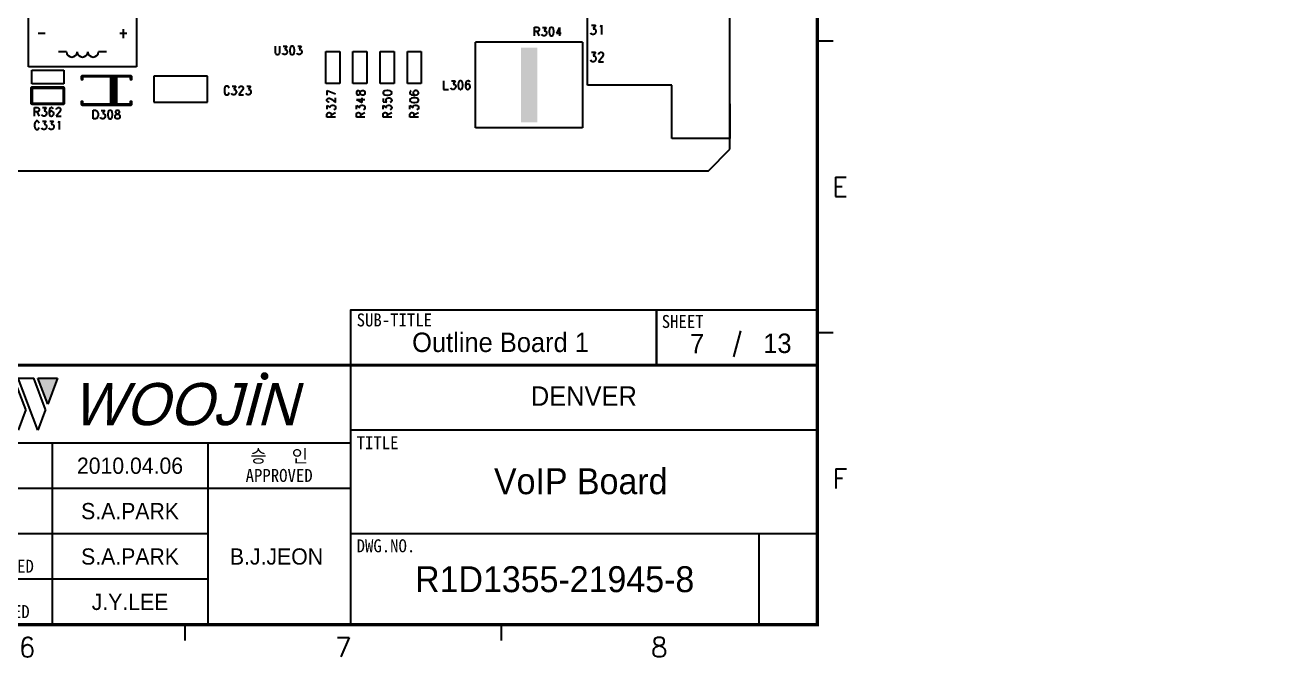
# Model space of a CAD drawing. Extents: x 295 to 953, y 10 to 290.
# Drawn here: x 759.8 to 952.6, y 10 to 107.5 of the extents above; entities that cross this region are included whole.
import ezdxf
from ezdxf.enums import TextEntityAlignment as Align

# ---------------------------------------------------------------- set-up
doc = ezdxf.new("R2010")
doc.units = 0
doc.header["$LTSCALE"] = 5
doc.header["$MEASUREMENT"] = 0
doc.layers.get('0').update_dxf_attribs({"linetype": 'CONTINUOUS', "lineweight": 25})
for name, color, linetype in [('13_C-SILK_GBR', 7, 'CONTINUOUS'), ('SHEET', 3, 'CONTINUOUS'), ('문자', 4, 'CONTINUOUS'), ('테두리', 3, 'CONTINUOUS')]:
    doc.layers.add(name, color=color, linetype=linetype)
doc.layers.add('4', color=4, linetype='CONTINUOUS', lineweight=18)
doc.layers.add('6', color=6, linetype='CONTINUOUS', lineweight=13)
doc.styles.add('MARK', font='ARLRDBD.TTF')
doc.styles.get("Standard").update_dxf_attribs({"font": 'simplex.shx'})
doc.styles.add('굴림', font='')
doc.styles.add('굴림체', font='')
doc.styles.get('굴림').set_extended_font_data('Gulim')
doc.styles.get('굴림체').set_extended_font_data('GulimChe')

# ---------------------------------------------------------------- blocks, each defined once
blk = doc.blocks.new('B')
at = {"layer": '문자'}
blk.add_hatch(color=256, dxfattribs=at).paths.add_polyline_path([(13.79, 10), (15.31, 6), (16.84, 10)])
at = {"color": 4, "const_width": 0.6}
blk.add_lwpolyline([(48.46, 10.32, 1), (49.06, 10.32, 1)], format="xyb", close=True, dxfattribs=at)
at = {"layer": '문자'}
for p, q in [((10.73, 2), (7.68, 10)), ((7.68, 10), (10.09, 10)), ((11.94, 5.16), (10.09, 10)), ((10.73, 10), (13.15, 10)), ((13.79, 2), (10.73, 10)), ((14.99, 5.16), (13.15, 10)), ((13.79, 10), (16.84, 10)), ((15.31, 6), (13.79, 10)), ((16.84, 10), (15.31, 6)), ((11.94, 5.16), (10.73, 2)), ((14.99, 5.16), (13.79, 2))]:
    blk.add_line(p, q, dxfattribs=at)
at = {"layer": '문자', "style": 'MARK', "oblique": 15}
blk.add_text('WOOJIN', height=6.5, dxfattribs=at).set_placement((36.4, 6), align=Align.MIDDLE_CENTER)
blk = doc.blocks.new('C')
at = {"layer": 'SHEET'}
for p, q in [((393.14, 60.3), (392.07, 56.28)), ((333, 55), (333, 15)), ((405, 45), (333, 45)), ((333, 43), (247, 43)), ((287, 43), (287, 15)), ((311, 43), (311, 15)), ((333, 36), (247, 36)), ((311, 29), (247, 29)), ((405, 29), (333, 29)), ((396, 29), (396, 15)), ((311, 22), (227, 22))]:
    blk.add_line(p, q, dxfattribs=at)
for points in [[(333, 55), (380.19, 55), (380.19, 63.49), (333, 63.49)], [(380.19, 55), (405, 55), (405, 63.49), (380.19, 63.49)]]:
    blk.add_lwpolyline(points, close=True, dxfattribs=at)
at = {"layer": '테두리'}
blk.add_line((405, 285), (405, 15), dxfattribs=at)
for points, const_width in [([(15, 285), (15, 15), (405, 15), (405, 285), (15, 285)], 0.5), ([(407.5, 105), (405, 105)], 0.3), ([(407.5, 60), (405, 60)], 0.3), ([(15, 55), (405, 55)], 0.5), ([(307.5, 12.5), (307.5, 15)], 0.3), ([(356.25, 12.5), (356.25, 15)], 0.3)]:
    blk.add_lwpolyline(points, dxfattribs=dict(at, const_width=const_width))
blk.add_blockref('B', (271, 43))
at = {"layer": '문자'}
for s, p in [('E', (408.5, 82.5)), ('F', (408.5, 37.5)), ('6', (283.12, 11.5)), ('7', (331.88, 11.5)), ('8', (380.62, 11.5))]:
    blk.add_text(s, height=3, dxfattribs=at).set_placement(p, align=Align.MIDDLE)
at = {"layer": '문자', "style": '굴림체'}
for s, p in [('SUB-TITLE', (339.77, 61.98)), ('SHEET', (384.24, 61.74)), ('승   인', (322, 41)), ('APPROVED', (322, 38)), ('DESIGNED', (279, 24)), ('CHECKED', (279, 17))]:
    blk.add_text(s, height=2, dxfattribs=at).set_placement(p, align=Align.MIDDLE_CENTER)
for s, p in [('TITLE', (333.95, 42.05)), ('DWG.NO.', (333.95, 26.15))]:
    blk.add_text(s, height=2, dxfattribs=at).set_placement(p)

msp = doc.modelspace()

# ---------------------------------------------------------------- linework, layer by layer
at = {"layer": '13_C-SILK_GBR'}
for p, q in [((868.48, 88.3), (868.48, 246.7)), ((846.53, 98.2), (846.53, 236.8)), ((760.32, 101.01), (760.32, 135)), ((776.99, 135), (776.99, 101.01)), ((762.9, 106.14), (761.83, 106.14)), ((775.48, 106.14), (774.4, 106.14)), ((774.94, 106.84), (774.94, 105.44)), ((838.38, 105.79), (838.38, 107.11)), ((838.38, 107.11), (838.85, 107.11)), ((838.85, 106.47), (838.38, 106.47)), ((838.74, 106.47), (839.11, 105.79)), ((838.85, 107.11), (839, 107.03)), ((839, 106.53), (838.85, 106.47)), ((839, 107.03), (839.05, 106.97)), ((839.05, 106.61), (839, 106.53)), ((839.05, 106.97), (839.11, 106.85)), ((839.11, 106.73), (839.05, 106.61)), ((839.11, 106.85), (839.11, 106.73)), ((839.6, 107.09), (840.17, 107.09)), ((840.17, 107.09), (839.86, 106.59)), ((839.86, 106.59), (840.02, 106.59)), ((840.02, 106.59), (840.12, 106.53)), ((840.12, 106.53), (840.17, 106.47)), ((840.17, 106.47), (840.23, 106.29)), ((840.23, 106.15), (840.17, 105.97)), ((840.23, 106.29), (840.23, 106.15)), ((840.68, 106.85), (840.62, 106.53)), ((840.62, 106.53), (840.62, 106.35)), ((840.62, 106.35), (840.68, 106.03)), ((840.78, 107.03), (840.68, 106.85)), ((840.94, 107.09), (840.78, 107.03)), ((841.04, 107.09), (840.94, 107.09)), ((841.19, 107.03), (841.04, 107.09)), ((841.3, 106.85), (841.19, 107.03)), ((841.35, 106.53), (841.3, 106.85)), ((841.3, 106.03), (841.35, 106.35)), ((841.35, 106.35), (841.35, 106.53)), ((842.23, 107.09), (841.75, 106.23)), ((841.75, 106.23), (842.48, 106.23)), ((842.23, 107.09), (842.23, 105.79)), ((847.1, 106.12), (847.04, 106.26)), ((847.15, 106.06), (847.1, 106.12)), ((847.15, 107.45), (847.75, 107.45)), ((847.31, 105.99), (847.15, 106.06)), ((847.75, 107.45), (847.42, 106.89)), ((847.42, 106.89), (847.59, 106.89)), ((847.64, 106.06), (847.48, 105.99)), ((847.59, 106.89), (847.7, 106.82)), ((847.75, 106.19), (847.64, 106.06)), ((847.7, 106.82), (847.75, 106.75)), ((847.75, 106.75), (847.81, 106.55)), ((847.81, 106.39), (847.75, 106.19)), ((847.81, 106.55), (847.81, 106.39)), ((848.53, 107.18), (848.59, 107.25)), ((848.59, 107.25), (848.68, 107.45)), ((848.68, 107.45), (848.68, 105.99)), ((798.37, 104.22), (798.37, 103.28)), ((799.1, 103.28), (799.1, 104.22)), ((799.59, 104.2), (800.16, 104.2)), ((800.16, 104.2), (799.85, 103.7)), ((800.76, 104.14), (800.66, 103.96)), ((800.92, 104.2), (800.76, 104.14)), ((801.03, 104.2), (800.92, 104.2)), ((801.18, 104.14), (801.03, 104.2)), ((801.28, 103.96), (801.18, 104.14)), ((801.84, 104.2), (802.4, 104.2)), ((802.4, 104.2), (802.09, 103.7)), ((845.79, 104.8), (829.29, 104.8)), ((829.29, 91.6), (829.29, 104.8)), ((839.55, 105.91), (839.5, 106.03)), ((839.6, 105.85), (839.55, 105.91)), ((839.76, 105.79), (839.6, 105.85)), ((839.92, 105.79), (839.76, 105.79)), ((840.07, 105.85), (839.92, 105.79)), ((840.17, 105.97), (840.07, 105.85)), ((840.68, 106.03), (840.78, 105.85)), ((840.78, 105.85), (840.94, 105.79)), ((840.94, 105.79), (841.04, 105.79)), ((841.04, 105.79), (841.19, 105.85)), ((841.19, 105.85), (841.3, 106.03)), ((845.79, 104.8), (845.79, 91.6)), ((847.48, 105.99), (847.31, 105.99)), ((766.18, 103.35), (764.94, 103.35)), ((772.37, 103.35), (771.13, 103.35)), ((798.37, 103.28), (798.42, 103.08)), ((798.42, 103.08), (798.52, 102.96)), ((798.52, 102.96), (798.68, 102.9)), ((798.68, 102.9), (798.78, 102.9)), ((798.78, 102.9), (798.94, 102.96)), ((798.94, 102.96), (799.04, 103.08)), ((799.04, 103.08), (799.1, 103.28)), ((799.54, 103.02), (799.49, 103.14)), ((799.59, 102.96), (799.54, 103.02)), ((799.75, 102.9), (799.59, 102.96)), ((799.91, 102.9), (799.75, 102.9)), ((799.85, 103.7), (800.01, 103.7)), ((800.06, 102.96), (799.91, 102.9)), ((800.01, 103.7), (800.11, 103.64)), ((800.16, 103.08), (800.06, 102.96)), ((800.11, 103.64), (800.16, 103.58)), ((800.16, 103.58), (800.22, 103.4)), ((800.22, 103.26), (800.16, 103.08)), ((800.22, 103.4), (800.22, 103.26)), ((800.66, 103.96), (800.61, 103.64)), ((800.61, 103.64), (800.61, 103.46)), ((800.61, 103.46), (800.66, 103.14)), ((800.66, 103.14), (800.76, 102.96)), ((800.76, 102.96), (800.92, 102.9)), ((800.92, 102.9), (801.03, 102.9)), ((801.03, 102.9), (801.18, 102.96)), ((801.18, 102.96), (801.28, 103.14)), ((801.34, 103.64), (801.28, 103.96)), ((801.28, 103.14), (801.34, 103.46)), ((801.34, 103.46), (801.34, 103.64)), ((801.78, 103.02), (801.73, 103.14)), ((801.84, 102.96), (801.78, 103.02)), ((801.99, 102.9), (801.84, 102.96)), ((802.15, 102.9), (801.99, 102.9)), ((802.09, 103.7), (802.25, 103.7)), ((802.3, 102.96), (802.15, 102.9)), ((802.25, 103.7), (802.35, 103.64)), ((802.4, 103.08), (802.3, 102.96)), ((802.35, 103.64), (802.4, 103.58)), ((802.4, 103.58), (802.46, 103.4)), ((802.46, 103.26), (802.4, 103.08)), ((802.46, 103.4), (802.46, 103.26)), ((806.18, 98.45), (806.18, 103.4)), ((806.18, 103.4), (808.33, 103.4)), ((808.33, 103.4), (808.33, 98.45)), ((810.37, 98.45), (810.37, 103.4)), ((810.37, 103.4), (812.52, 103.4)), ((812.52, 103.4), (812.52, 98.45)), ((814.57, 98.45), (814.57, 103.4)), ((814.57, 103.4), (816.71, 103.4)), ((816.71, 103.4), (816.71, 98.45)), ((818.76, 98.45), (818.76, 103.4)), ((818.76, 103.4), (820.9, 103.4)), ((820.9, 103.4), (820.9, 98.45)), ((847.15, 103.26), (847.75, 103.26)), ((847.75, 103.26), (847.42, 102.7)), ((847.42, 102.7), (847.59, 102.7)), ((847.59, 102.7), (847.7, 102.63)), ((847.7, 102.63), (847.75, 102.56)), ((847.75, 102.56), (847.81, 102.36)), ((847.81, 102.2), (847.75, 102)), ((847.81, 102.36), (847.81, 102.2)), ((848.78, 102.49), (848.23, 101.8)), ((848.28, 102.99), (848.34, 103.13)), ((848.28, 102.92), (848.28, 102.99)), ((848.34, 103.13), (848.39, 103.19)), ((848.39, 103.19), (848.5, 103.28)), ((848.5, 103.28), (848.72, 103.28)), ((848.72, 103.28), (848.83, 103.19)), ((848.89, 102.72), (848.78, 102.49)), ((848.83, 103.19), (848.89, 103.13)), ((848.89, 103.13), (848.94, 102.99)), ((848.94, 102.85), (848.89, 102.72)), ((848.94, 102.99), (848.94, 102.85)), ((776.99, 101.01), (760.32, 101.01)), ((760.82, 100.51), (765.77, 100.51)), ((760.82, 98.37), (760.82, 100.51)), ((765.77, 100.51), (765.77, 98.37)), ((847.1, 101.93), (847.04, 102.07)), ((847.15, 101.86), (847.1, 101.93)), ((847.31, 101.8), (847.15, 101.86)), ((847.48, 101.8), (847.31, 101.8)), ((847.64, 101.86), (847.48, 101.8)), ((847.75, 102), (847.64, 101.86)), ((848.23, 101.8), (849, 101.8)), ((765.77, 98.37), (760.82, 98.37)), ((768.57, 99.64), (768.52, 99.6)), ((768.52, 99.6), (768.57, 99.64)), ((768.52, 99.6), (768.52, 99.55)), ((768.52, 99.58), (768.52, 99.6)), ((768.52, 99.05), (768.52, 99.58)), ((768.52, 99.55), (768.57, 99.51)), ((768.57, 98.98), (768.52, 99.03)), ((768.59, 99.64), (768.57, 99.64)), ((768.57, 99.64), (768.62, 99.64)), ((768.62, 98.98), (768.57, 98.98)), ((776.14, 99.64), (768.59, 99.64)), ((768.59, 99.51), (776.14, 99.51)), ((768.62, 99.64), (768.66, 99.6)), ((768.66, 99.03), (768.62, 98.98)), ((768.66, 99.58), (768.66, 99.05)), ((768.66, 99.05), (768.66, 99.03)), ((773.07, 99.64), (773.03, 99.6)), ((773.03, 99.6), (773.07, 99.64)), ((773.03, 99.6), (773.03, 99.55)), ((773.03, 99.58), (773.03, 99.6)), ((773.03, 95.18), (773.03, 99.58)), ((773.03, 99.55), (773.07, 99.51)), ((773.1, 99.64), (773.07, 99.64)), ((773.07, 99.64), (773.13, 99.64)), ((773.2, 99.64), (773.1, 99.64)), ((773.1, 99.51), (773.2, 99.51)), ((773.13, 99.6), (773.18, 99.64)), ((773.13, 99.64), (773.17, 99.6)), ((773.13, 99.58), (773.13, 99.6)), ((773.13, 95.18), (773.13, 99.58)), ((773.17, 99.58), (773.17, 95.18)), ((773.18, 99.64), (773.23, 99.64)), ((773.2, 99.51), (773.23, 99.51)), ((773.23, 99.64), (773.27, 99.6)), ((773.27, 99.6), (773.23, 99.64)), ((773.23, 99.51), (773.27, 99.55)), ((773.28, 99.64), (773.24, 99.6)), ((773.24, 99.6), (773.28, 99.64)), ((773.24, 99.6), (773.24, 99.55)), ((773.24, 99.58), (773.24, 99.6)), ((773.24, 95.18), (773.24, 99.58)), ((773.24, 99.55), (773.28, 99.51)), ((773.27, 99.55), (773.27, 99.6)), ((773.27, 99.58), (773.27, 95.18)), ((773.31, 99.64), (773.28, 99.64)), ((773.28, 99.64), (773.34, 99.64)), ((773.41, 99.64), (773.31, 99.64)), ((773.31, 99.51), (773.41, 99.51)), ((773.34, 99.6), (773.39, 99.64)), ((773.34, 99.64), (773.38, 99.6)), ((773.34, 99.58), (773.34, 99.6)), ((773.34, 95.18), (773.34, 99.58)), ((773.38, 99.58), (773.38, 95.18)), ((773.39, 99.64), (773.44, 99.64)), ((773.41, 99.51), (773.44, 99.51)), ((773.44, 99.64), (773.48, 99.6)), ((773.48, 99.6), (773.44, 99.64)), ((773.44, 99.51), (773.48, 99.55)), ((773.49, 99.64), (773.45, 99.6)), ((773.45, 99.6), (773.49, 99.64)), ((773.45, 99.6), (773.45, 99.55)), ((773.45, 99.58), (773.45, 99.6)), ((773.45, 95.18), (773.45, 99.58)), ((773.45, 99.55), (773.49, 99.51)), ((773.48, 99.55), (773.48, 99.6)), ((773.48, 99.58), (773.48, 95.18)), ((773.52, 99.64), (773.49, 99.64)), ((773.49, 99.64), (773.54, 99.64)), ((773.62, 99.64), (773.52, 99.64)), ((773.52, 99.51), (773.62, 99.51)), ((773.54, 99.64), (773.59, 99.6)), ((773.55, 99.6), (773.6, 99.64)), ((773.55, 99.58), (773.55, 99.6)), ((773.55, 95.18), (773.55, 99.58)), ((773.59, 99.58), (773.59, 95.18)), ((773.6, 99.64), (773.65, 99.64)), ((773.62, 99.51), (773.65, 99.51)), ((773.65, 99.64), (773.69, 99.6)), ((773.69, 99.6), (773.65, 99.64)), ((773.65, 99.51), (773.69, 99.55)), ((773.7, 99.64), (773.66, 99.6)), ((773.66, 99.6), (773.7, 99.64)), ((773.66, 99.6), (773.66, 99.55)), ((773.66, 99.58), (773.66, 99.6)), ((773.66, 95.18), (773.66, 99.58)), ((773.66, 99.55), (773.7, 99.51)), ((773.69, 99.55), (773.69, 99.6)), ((773.69, 99.58), (773.69, 95.18)), ((773.73, 99.64), (773.7, 99.64)), ((773.7, 99.64), (773.75, 99.64)), ((773.83, 99.64), (773.73, 99.64)), ((773.73, 99.51), (773.83, 99.51)), ((773.75, 99.64), (773.8, 99.6)), ((773.76, 99.6), (773.81, 99.64)), ((773.76, 99.58), (773.76, 99.6)), ((773.76, 95.18), (773.76, 99.58)), ((773.8, 99.58), (773.8, 95.18)), ((773.81, 99.64), (773.86, 99.64)), ((773.83, 99.51), (773.86, 99.51)), ((773.86, 99.64), (773.9, 99.6)), ((773.9, 99.6), (773.86, 99.64)), ((773.86, 99.51), (773.9, 99.55)), ((773.9, 99.55), (773.9, 99.6)), ((773.9, 99.58), (773.9, 95.18)), ((776.07, 99.6), (776.11, 99.64)), ((776.07, 99.58), (776.07, 99.6)), ((776.07, 99.05), (776.07, 99.58)), ((776.11, 98.98), (776.07, 99.03)), ((776.11, 99.64), (776.16, 99.64)), ((776.16, 98.98), (776.11, 98.98)), ((776.14, 99.51), (776.16, 99.51)), ((776.16, 99.64), (776.21, 99.6)), ((776.21, 99.6), (776.16, 99.64)), ((776.16, 99.51), (776.21, 99.55)), ((776.21, 99.03), (776.16, 98.98)), ((776.21, 99.55), (776.21, 99.6)), ((776.21, 99.58), (776.21, 99.05)), ((776.21, 99.05), (776.21, 99.03)), ((787.91, 99.55), (779.66, 99.55)), ((779.66, 99.55), (779.66, 95.59)), ((787.91, 95.59), (787.91, 99.55)), ((808.33, 98.45), (806.18, 98.45)), ((812.52, 98.45), (810.37, 98.45)), ((816.71, 98.45), (814.57, 98.45)), ((820.9, 98.45), (818.76, 98.45)), ((824.35, 98.86), (824.35, 97.54)), ((825.58, 98.84), (826.15, 98.84)), ((826.15, 98.84), (825.83, 98.34)), ((825.83, 98.34), (826, 98.34)), ((826, 98.34), (826.1, 98.28)), ((826.65, 98.6), (826.6, 98.28)), ((826.75, 98.78), (826.65, 98.6)), ((826.91, 98.84), (826.75, 98.78)), ((827.01, 98.84), (826.91, 98.84)), ((827.17, 98.78), (827.01, 98.84)), ((827.27, 98.6), (827.17, 98.78)), ((827.33, 98.28), (827.27, 98.6)), ((827.77, 98.6), (827.72, 98.28)), ((827.89, 98.78), (827.77, 98.6)), ((828.06, 98.84), (827.89, 98.78)), ((828.06, 98.34), (827.89, 98.28)), ((828.17, 98.84), (828.06, 98.84)), ((828.11, 98.34), (828.06, 98.34)), ((828.28, 98.28), (828.11, 98.34)), ((828.33, 98.78), (828.17, 98.84)), ((828.39, 98.66), (828.33, 98.78)), ((760.75, 97.81), (760.79, 97.86)), ((760.79, 97.86), (760.75, 97.81)), ((760.75, 97.79), (760.75, 97.81)), ((760.75, 97.81), (760.75, 97.76)), ((760.75, 95.31), (760.75, 97.79)), ((760.75, 97.76), (760.79, 97.72)), ((760.79, 97.86), (760.84, 97.86)), ((760.82, 97.86), (760.79, 97.86)), ((765.77, 97.86), (760.82, 97.86)), ((760.82, 97.72), (765.77, 97.72)), ((760.84, 97.86), (760.88, 97.81)), ((760.88, 97.79), (760.88, 95.31)), ((765.7, 97.81), (765.74, 97.86)), ((765.7, 97.79), (765.7, 97.81)), ((765.7, 95.31), (765.7, 97.79)), ((765.74, 97.86), (765.79, 97.86)), ((765.77, 97.72), (765.79, 97.72)), ((765.83, 97.81), (765.79, 97.86)), ((765.79, 97.86), (765.83, 97.81)), ((765.79, 97.72), (765.83, 97.76)), ((765.83, 97.76), (765.83, 97.81)), ((765.83, 97.79), (765.83, 95.31)), ((790.57, 97.71), (790.53, 97.54)), ((790.53, 97.54), (790.53, 97.21)), ((790.53, 97.21), (790.57, 97.04)), ((790.62, 97.84), (790.57, 97.71)), ((790.57, 97.04), (790.62, 96.89)), ((790.72, 97.96), (790.62, 97.84)), ((790.62, 96.89), (790.72, 96.77)), ((790.81, 98.04), (790.72, 97.96)), ((790.72, 96.77), (790.81, 96.72)), ((791.01, 98.04), (790.81, 98.04)), ((790.81, 96.72), (791.01, 96.72)), ((791.11, 97.96), (791.01, 98.04)), ((791.01, 96.72), (791.11, 96.77)), ((791.21, 97.84), (791.11, 97.96)), ((791.11, 96.77), (791.21, 96.89)), ((791.26, 97.71), (791.21, 97.84)), ((791.21, 96.89), (791.26, 97.04)), ((791.7, 96.84), (791.65, 96.95)), ((791.75, 96.77), (791.7, 96.84)), ((791.75, 98.02), (792.32, 98.02)), ((791.91, 96.72), (791.75, 96.77)), ((792.07, 96.72), (791.91, 96.72)), ((792.32, 98.02), (792.01, 97.52)), ((792.01, 97.52), (792.17, 97.52)), ((792.22, 96.77), (792.07, 96.72)), ((792.17, 97.52), (792.27, 97.45)), ((792.32, 96.89), (792.22, 96.77)), ((792.27, 97.45), (792.32, 97.39)), ((792.32, 97.39), (792.38, 97.21)), ((792.38, 97.07), (792.32, 96.89)), ((792.38, 97.21), (792.38, 97.07)), ((793.29, 97.34), (792.77, 96.72)), ((792.77, 96.72), (793.5, 96.72)), ((792.83, 97.77), (792.88, 97.89)), ((792.83, 97.71), (792.83, 97.77)), ((792.88, 97.89), (792.93, 97.96)), ((792.93, 97.96), (793.03, 98.04)), ((793.03, 98.04), (793.24, 98.04)), ((793.24, 98.04), (793.34, 97.96)), ((793.39, 97.54), (793.29, 97.34)), ((793.34, 97.96), (793.39, 97.89)), ((793.39, 97.89), (793.45, 97.77)), ((793.45, 97.66), (793.39, 97.54)), ((793.45, 97.77), (793.45, 97.66)), ((793.95, 96.84), (793.9, 96.95)), ((794, 96.77), (793.95, 96.84)), ((794, 98.02), (794.57, 98.02)), ((794.15, 96.72), (794, 96.77)), ((794.31, 96.72), (794.15, 96.72)), ((794.57, 98.02), (794.25, 97.52)), ((794.25, 97.52), (794.41, 97.52)), ((794.47, 96.77), (794.31, 96.72)), ((794.41, 97.52), (794.52, 97.45)), ((794.57, 96.89), (794.47, 96.77)), ((794.52, 97.45), (794.57, 97.39)), ((794.57, 97.39), (794.63, 97.21)), ((794.63, 97.07), (794.57, 96.89)), ((794.63, 97.21), (794.63, 97.07)), ((806.37, 96.63), (806.37, 97.36)), ((806.37, 97.36), (807.68, 96.84)), ((810.97, 97.25), (810.91, 97.1)), ((810.91, 97.1), (810.91, 96.89)), ((810.91, 96.89), (810.97, 96.73)), ((811.09, 97.3), (810.97, 97.25)), ((810.97, 96.73), (811.09, 96.68)), ((811.21, 97.3), (811.09, 97.3)), ((811.09, 96.68), (811.21, 96.68)), ((811.35, 97.25), (811.21, 97.3)), ((811.21, 96.68), (811.35, 96.73)), ((811.41, 97.15), (811.35, 97.25)), ((811.35, 96.73), (811.41, 96.84)), ((811.47, 96.94), (811.41, 97.15)), ((811.41, 96.84), (811.47, 97.05)), ((811.47, 97.05), (811.53, 97.2)), ((811.53, 96.78), (811.47, 96.94)), ((811.53, 97.2), (811.65, 97.3)), ((811.65, 96.68), (811.53, 96.78)), ((811.65, 97.3), (811.77, 97.36)), ((811.77, 96.63), (811.65, 96.68)), ((811.77, 97.36), (811.97, 97.36)), ((811.97, 96.63), (811.77, 96.63)), ((811.97, 97.36), (812.09, 97.3)), ((812.09, 96.68), (811.97, 96.63)), ((812.09, 97.3), (812.15, 97.25)), ((812.15, 96.73), (812.09, 96.68)), ((812.15, 97.25), (812.21, 97.1)), ((812.21, 96.89), (812.15, 96.73)), ((812.21, 97.1), (812.21, 96.89)), ((815.1, 97.2), (815.04, 97.05)), ((815.04, 97.05), (815.04, 96.94)), ((815.04, 96.94), (815.1, 96.78)), ((815.28, 97.3), (815.1, 97.2)), ((815.1, 96.78), (815.28, 96.68)), ((815.6, 97.36), (815.28, 97.3)), ((815.28, 96.68), (815.6, 96.63)), ((815.78, 97.36), (815.6, 97.36)), ((815.6, 96.63), (815.78, 96.63)), ((816.1, 97.3), (815.78, 97.36)), ((815.78, 96.63), (816.1, 96.68)), ((816.28, 97.2), (816.1, 97.3)), ((816.1, 96.68), (816.28, 96.78)), ((816.34, 97.05), (816.28, 97.2)), ((816.28, 96.78), (816.34, 96.94)), ((816.34, 96.94), (816.34, 97.05)), ((819.22, 97.24), (819.16, 97.08)), ((819.16, 97.08), (819.16, 96.97)), ((819.16, 96.97), (819.22, 96.8)), ((819.34, 97.3), (819.22, 97.24)), ((819.22, 96.8), (819.4, 96.68)), ((819.4, 96.68), (819.72, 96.63)), ((819.72, 97.19), (819.66, 97.02)), ((819.66, 97.02), (819.66, 96.97)), ((819.66, 96.97), (819.72, 96.8)), ((819.84, 97.3), (819.72, 97.19)), ((819.72, 96.8), (819.84, 96.68)), ((819.72, 96.63), (820.02, 96.63)), ((820.02, 97.36), (819.84, 97.3)), ((819.84, 96.68), (820.02, 96.63)), ((820.1, 97.36), (820.02, 97.36)), ((820.02, 96.63), (820.28, 96.68)), ((820.28, 97.3), (820.1, 97.36)), ((820.4, 97.19), (820.28, 97.3)), ((820.28, 96.68), (820.4, 96.8)), ((820.46, 97.02), (820.4, 97.19)), ((820.4, 96.8), (820.46, 96.97)), ((820.46, 96.97), (820.46, 97.02)), ((824.35, 97.54), (825.08, 97.54)), ((825.53, 97.66), (825.48, 97.78)), ((825.58, 97.6), (825.53, 97.66)), ((825.73, 97.54), (825.58, 97.6)), ((825.89, 97.54), (825.73, 97.54)), ((826.05, 97.6), (825.89, 97.54)), ((826.15, 97.72), (826.05, 97.6)), ((826.1, 98.28), (826.15, 98.22)), ((826.15, 98.22), (826.21, 98.04)), ((826.21, 97.9), (826.15, 97.72)), ((826.21, 98.04), (826.21, 97.9)), ((826.6, 98.28), (826.6, 98.1)), ((826.6, 98.1), (826.65, 97.78)), ((826.65, 97.78), (826.75, 97.6)), ((826.75, 97.6), (826.91, 97.54)), ((826.91, 97.54), (827.01, 97.54)), ((827.01, 97.54), (827.17, 97.6)), ((827.17, 97.6), (827.27, 97.78)), ((827.27, 97.78), (827.33, 98.1)), ((827.33, 98.1), (827.33, 98.28)), ((827.72, 98.28), (827.72, 97.98)), ((827.77, 98.16), (827.72, 97.98)), ((827.72, 97.98), (827.77, 97.72)), ((827.89, 98.28), (827.77, 98.16)), ((827.77, 97.72), (827.89, 97.6)), ((827.89, 97.6), (828.06, 97.54)), ((828.06, 97.54), (828.11, 97.54)), ((828.11, 97.54), (828.28, 97.6)), ((828.39, 98.16), (828.28, 98.28)), ((828.28, 97.6), (828.39, 97.72)), ((828.45, 97.98), (828.39, 98.16)), ((828.39, 97.72), (828.45, 97.9)), ((828.45, 97.9), (828.45, 97.98)), ((859.57, 98.2), (846.53, 98.2)), ((859.57, 89.95), (859.57, 98.2)), ((760.79, 95.38), (760.75, 95.34)), ((760.75, 95.34), (760.75, 95.29)), ((760.75, 95.29), (760.79, 95.24)), ((760.79, 95.24), (760.75, 95.29)), ((760.82, 95.38), (760.79, 95.38)), ((760.84, 95.24), (760.79, 95.24)), ((765.77, 95.38), (760.82, 95.38)), ((760.82, 95.24), (765.77, 95.24)), ((760.88, 95.29), (760.84, 95.24)), ((760.88, 95.31), (760.88, 95.29)), ((761.24, 93.42), (761.24, 94.74)), ((761.24, 94.74), (761.71, 94.74)), ((761.71, 94.74), (761.86, 94.66)), ((761.86, 94.66), (761.91, 94.59)), ((761.91, 94.59), (761.97, 94.47)), ((761.97, 94.47), (761.97, 94.36)), ((762.47, 94.72), (763.04, 94.72)), ((763.04, 94.72), (762.72, 94.22)), ((763.54, 94.47), (763.49, 94.15)), ((763.65, 94.66), (763.54, 94.47)), ((763.82, 94.72), (763.65, 94.66)), ((763.93, 94.72), (763.82, 94.72)), ((764.1, 94.66), (763.93, 94.72)), ((764.16, 94.54), (764.1, 94.66)), ((764.66, 94.47), (764.71, 94.59)), ((764.66, 94.41), (764.66, 94.47)), ((764.71, 94.59), (764.76, 94.66)), ((764.76, 94.66), (764.86, 94.74)), ((764.86, 94.74), (765.08, 94.74)), ((765.08, 94.74), (765.18, 94.66)), ((765.18, 94.66), (765.23, 94.59)), ((765.23, 94.59), (765.28, 94.47)), ((765.28, 94.47), (765.28, 94.36)), ((765.74, 95.24), (765.7, 95.29)), ((765.79, 95.24), (765.74, 95.24)), ((765.77, 95.24), (765.79, 95.24)), ((765.83, 95.34), (765.79, 95.38)), ((765.79, 95.24), (765.83, 95.29)), ((765.83, 95.29), (765.79, 95.24)), ((765.83, 95.29), (765.83, 95.34)), ((765.83, 95.31), (765.83, 95.29)), ((768.52, 95.73), (768.57, 95.77)), ((768.52, 95.7), (768.52, 95.73)), ((768.52, 95.18), (768.52, 95.7)), ((768.57, 95.24), (768.52, 95.2)), ((768.52, 95.2), (768.52, 95.15)), ((768.57, 95.11), (768.52, 95.15)), ((768.52, 95.15), (768.57, 95.11)), ((768.57, 95.77), (768.62, 95.77)), ((768.59, 95.24), (768.57, 95.24)), ((768.62, 95.11), (768.57, 95.11)), ((776.14, 95.24), (768.59, 95.24)), ((768.59, 95.11), (776.14, 95.11)), ((768.62, 95.77), (768.66, 95.73)), ((768.66, 95.15), (768.62, 95.11)), ((768.66, 95.7), (768.66, 95.18)), ((768.66, 95.18), (768.66, 95.15)), ((773.07, 95.11), (773.03, 95.15)), ((773.13, 95.11), (773.07, 95.11)), ((773.18, 95.24), (773.13, 95.2)), ((773.13, 95.2), (773.13, 95.15)), ((773.13, 95.15), (773.18, 95.11)), ((773.18, 95.11), (773.13, 95.15)), ((773.17, 95.15), (773.13, 95.11)), ((773.17, 95.18), (773.17, 95.15)), ((773.2, 95.24), (773.18, 95.24)), ((773.23, 95.11), (773.18, 95.11)), ((773.31, 95.24), (773.2, 95.24)), ((773.2, 95.11), (773.31, 95.11)), ((773.27, 95.15), (773.23, 95.11)), ((773.28, 95.11), (773.24, 95.15)), ((773.27, 95.18), (773.27, 95.15)), ((773.34, 95.11), (773.28, 95.11)), ((773.31, 95.11), (773.34, 95.11)), ((773.39, 95.24), (773.34, 95.2)), ((773.38, 95.2), (773.34, 95.24)), ((773.34, 95.2), (773.34, 95.15)), ((773.34, 95.15), (773.39, 95.11)), ((773.39, 95.11), (773.34, 95.15)), ((773.38, 95.15), (773.34, 95.11)), ((773.34, 95.11), (773.38, 95.15)), ((773.38, 95.15), (773.38, 95.2)), ((773.38, 95.18), (773.38, 95.15)), ((773.41, 95.24), (773.39, 95.24)), ((773.44, 95.11), (773.39, 95.11)), ((773.52, 95.24), (773.41, 95.24)), ((773.41, 95.11), (773.52, 95.11)), ((773.48, 95.15), (773.44, 95.11)), ((773.49, 95.11), (773.45, 95.15)), ((773.48, 95.18), (773.48, 95.15)), ((773.54, 95.11), (773.49, 95.11)), ((773.52, 95.11), (773.54, 95.11)), ((773.59, 95.2), (773.54, 95.24)), ((773.59, 95.15), (773.54, 95.11)), ((773.54, 95.11), (773.59, 95.15)), ((773.6, 95.24), (773.55, 95.2)), ((773.55, 95.2), (773.55, 95.15)), ((773.55, 95.15), (773.6, 95.11)), ((773.6, 95.11), (773.55, 95.15)), ((773.59, 95.15), (773.59, 95.2)), ((773.59, 95.18), (773.59, 95.15)), ((773.62, 95.24), (773.6, 95.24)), ((773.65, 95.11), (773.6, 95.11)), ((773.73, 95.24), (773.62, 95.24)), ((773.62, 95.11), (773.73, 95.11)), ((773.69, 95.15), (773.65, 95.11)), ((773.7, 95.11), (773.66, 95.15)), ((773.69, 95.18), (773.69, 95.15)), ((773.75, 95.11), (773.7, 95.11)), ((773.73, 95.11), (773.75, 95.11)), ((773.8, 95.2), (773.75, 95.24)), ((773.8, 95.15), (773.75, 95.11)), ((773.75, 95.11), (773.8, 95.15)), ((773.81, 95.11), (773.76, 95.15)), ((773.8, 95.15), (773.8, 95.2)), ((773.8, 95.18), (773.8, 95.15)), ((773.86, 95.11), (773.81, 95.11)), ((773.9, 95.15), (773.86, 95.11)), ((773.9, 95.18), (773.9, 95.15)), ((776.07, 95.73), (776.11, 95.77)), ((776.07, 95.7), (776.07, 95.73)), ((776.07, 95.18), (776.07, 95.7)), ((776.11, 95.11), (776.07, 95.15)), ((776.11, 95.77), (776.16, 95.77)), ((776.16, 95.11), (776.11, 95.11)), ((776.14, 95.11), (776.16, 95.11)), ((776.16, 95.77), (776.21, 95.73)), ((776.21, 95.2), (776.16, 95.24)), ((776.16, 95.11), (776.21, 95.15)), ((776.21, 95.15), (776.16, 95.11)), ((776.21, 95.7), (776.21, 95.18)), ((776.21, 95.15), (776.21, 95.2)), ((776.21, 95.18), (776.21, 95.15)), ((779.66, 95.59), (787.91, 95.59)), ((806.36, 95.98), (806.43, 96.08)), ((806.36, 95.76), (806.36, 95.98)), ((806.43, 95.66), (806.36, 95.76)), ((806.37, 94.49), (806.37, 95.06)), ((806.37, 95.06), (806.87, 94.74)), ((806.43, 96.08), (806.5, 96.13)), ((806.5, 95.61), (806.43, 95.66)), ((806.5, 96.13), (806.62, 96.18)), ((806.62, 95.56), (806.5, 95.61)), ((806.62, 96.18), (806.73, 96.18)), ((806.68, 95.56), (806.62, 95.56)), ((806.73, 96.18), (806.86, 96.13)), ((806.86, 96.13), (807.05, 96.03)), ((806.87, 94.9), (806.94, 95.01)), ((806.87, 94.74), (806.87, 94.9)), ((806.94, 95.01), (807, 95.06)), ((807, 95.06), (807.18, 95.12)), ((807.05, 96.03), (807.68, 95.51)), ((807.18, 95.12), (807.32, 95.12)), ((807.32, 95.12), (807.5, 95.06)), ((807.5, 95.06), (807.62, 94.96)), ((807.62, 94.49), (807.55, 94.44)), ((807.62, 94.96), (807.68, 94.8)), ((807.68, 94.64), (807.62, 94.49)), ((807.68, 95.51), (807.68, 96.24)), ((807.68, 94.8), (807.68, 94.64)), ((810.91, 95.99), (811.77, 95.51)), ((810.91, 95.99), (812.21, 95.99)), ((810.91, 94.49), (810.91, 95.06)), ((810.91, 95.06), (811.41, 94.74)), ((811.41, 94.9), (811.47, 95.01)), ((811.41, 94.74), (811.41, 94.9)), ((811.47, 95.01), (811.53, 95.06)), ((811.53, 95.06), (811.71, 95.12)), ((811.71, 95.12), (811.85, 95.12)), ((811.77, 95.51), (811.77, 96.24)), ((811.85, 95.12), (812.03, 95.06)), ((812.03, 95.06), (812.15, 94.96)), ((812.15, 94.49), (812.09, 94.44)), ((812.15, 94.96), (812.21, 94.8)), ((812.21, 94.64), (812.15, 94.49)), ((812.21, 94.8), (812.21, 94.64)), ((815.04, 96.13), (815.04, 95.61)), ((815.04, 95.61), (815.6, 95.56)), ((815.04, 94.49), (815.04, 95.06)), ((815.04, 95.06), (815.54, 94.74)), ((815.48, 95.92), (815.54, 96.08)), ((815.48, 95.76), (815.48, 95.92)), ((815.54, 95.61), (815.48, 95.76)), ((815.54, 96.08), (815.66, 96.18)), ((815.6, 95.56), (815.54, 95.61)), ((815.54, 94.9), (815.6, 95.01)), ((815.54, 94.74), (815.54, 94.9)), ((815.6, 95.01), (815.66, 95.06)), ((815.66, 96.18), (815.84, 96.24)), ((815.66, 95.06), (815.84, 95.12)), ((815.84, 96.24), (815.98, 96.24)), ((815.84, 95.12), (815.98, 95.12)), ((815.98, 96.24), (816.16, 96.18)), ((815.98, 95.12), (816.16, 95.06)), ((816.22, 95.56), (816.1, 95.51)), ((816.16, 96.18), (816.28, 96.08)), ((816.16, 95.06), (816.28, 94.96)), ((816.28, 95.61), (816.22, 95.56)), ((816.28, 94.49), (816.22, 94.44)), ((816.28, 96.08), (816.34, 95.92)), ((816.34, 95.76), (816.28, 95.61)), ((816.28, 94.96), (816.34, 94.8)), ((816.34, 94.64), (816.28, 94.49)), ((816.34, 95.92), (816.34, 95.76)), ((816.34, 94.8), (816.34, 94.64)), ((819.22, 96.08), (819.16, 95.92)), ((819.16, 95.92), (819.16, 95.82)), ((819.16, 95.82), (819.22, 95.66)), ((819.16, 94.49), (819.16, 95.06)), ((819.16, 95.06), (819.66, 94.74)), ((819.4, 96.18), (819.22, 96.08)), ((819.22, 95.66), (819.4, 95.56)), ((819.72, 96.24), (819.4, 96.18)), ((819.4, 95.56), (819.72, 95.51)), ((819.66, 94.9), (819.72, 95.01)), ((819.66, 94.74), (819.66, 94.9)), ((819.9, 96.24), (819.72, 96.24)), ((819.72, 95.51), (819.9, 95.51)), ((819.72, 95.01), (819.78, 95.06)), ((819.78, 95.06), (819.96, 95.12)), ((820.22, 96.18), (819.9, 96.24)), ((819.9, 95.51), (820.22, 95.56)), ((819.96, 95.12), (820.1, 95.12)), ((820.1, 95.12), (820.28, 95.06)), ((820.4, 96.08), (820.22, 96.18)), ((820.22, 95.56), (820.4, 95.66)), ((820.28, 95.06), (820.4, 94.96)), ((820.4, 94.49), (820.34, 94.44)), ((820.46, 95.92), (820.4, 96.08)), ((820.4, 95.66), (820.46, 95.82)), ((820.4, 94.96), (820.46, 94.8)), ((820.46, 94.64), (820.4, 94.49)), ((820.46, 95.82), (820.46, 95.92)), ((820.46, 94.8), (820.46, 94.64)), ((868.48, 95.31), (868.48, 89.95)), ((761.71, 94.09), (761.24, 94.09)), ((761.43, 92.59), (761.34, 92.47)), ((761.53, 92.67), (761.43, 92.59)), ((761.72, 92.67), (761.53, 92.67)), ((761.6, 94.09), (761.97, 93.42)), ((761.86, 94.15), (761.71, 94.09)), ((761.82, 92.59), (761.72, 92.67)), ((761.92, 92.47), (761.82, 92.59)), ((761.91, 94.24), (761.86, 94.15)), ((761.97, 94.36), (761.91, 94.24)), ((762.42, 93.54), (762.36, 93.65)), ((762.47, 93.47), (762.42, 93.54)), ((762.62, 93.42), (762.47, 93.47)), ((762.47, 92.65), (763.04, 92.65)), ((762.78, 93.42), (762.62, 93.42)), ((762.72, 94.22), (762.88, 94.22)), ((763.04, 92.65), (762.72, 92.15)), ((762.93, 93.47), (762.78, 93.42)), ((762.88, 94.22), (762.98, 94.15)), ((763.04, 93.59), (762.93, 93.47)), ((762.98, 94.15), (763.04, 94.09)), ((763.04, 94.09), (763.09, 93.91)), ((763.09, 93.77), (763.04, 93.59)), ((763.09, 93.91), (763.09, 93.77)), ((763.49, 94.15), (763.49, 93.86)), ((763.54, 94.04), (763.49, 93.86)), ((763.49, 93.86), (763.54, 93.59)), ((763.65, 94.15), (763.54, 94.04)), ((763.54, 93.59), (763.65, 93.47)), ((763.59, 92.65), (764.16, 92.65)), ((763.82, 94.22), (763.65, 94.15)), ((763.65, 93.47), (763.82, 93.42)), ((763.87, 94.22), (763.82, 94.22)), ((763.82, 93.42), (763.87, 93.42)), ((764.16, 92.65), (763.84, 92.15)), ((764.04, 94.15), (763.87, 94.22)), ((763.87, 93.42), (764.04, 93.47)), ((764.16, 94.04), (764.04, 94.15)), ((764.04, 93.47), (764.16, 93.59)), ((764.22, 93.86), (764.16, 94.04)), ((764.16, 93.59), (764.22, 93.77)), ((764.22, 93.77), (764.22, 93.86)), ((765.13, 94.04), (764.61, 93.42)), ((764.61, 93.42), (765.34, 93.42)), ((764.95, 92.47), (765.04, 92.65)), ((765.04, 92.65), (765.04, 91.35)), ((765.23, 94.24), (765.13, 94.04)), ((765.28, 94.36), (765.23, 94.24)), ((770.32, 94.32), (770.68, 94.32)), ((770.32, 93), (770.32, 94.32)), ((770.68, 93), (770.32, 93)), ((770.68, 94.32), (770.84, 94.24)), ((770.84, 93.06), (770.68, 93)), ((770.84, 94.24), (770.94, 94.12)), ((770.94, 93.18), (770.84, 93.06)), ((770.94, 94.12), (770.99, 94)), ((770.99, 93.32), (770.94, 93.18)), ((770.99, 94), (771.05, 93.82)), ((771.05, 93.5), (770.99, 93.32)), ((771.05, 93.82), (771.05, 93.5)), ((771.49, 93.12), (771.44, 93.24)), ((771.54, 93.06), (771.49, 93.12)), ((771.54, 94.3), (772.11, 94.3)), ((771.7, 93), (771.54, 93.06)), ((771.86, 93), (771.7, 93)), ((772.11, 94.3), (771.8, 93.8)), ((771.8, 93.8), (771.96, 93.8)), ((772.01, 93.06), (771.86, 93)), ((771.96, 93.8), (772.06, 93.74)), ((772.11, 93.18), (772.01, 93.06)), ((772.06, 93.74), (772.11, 93.68)), ((772.11, 93.68), (772.17, 93.5)), ((772.17, 93.36), (772.11, 93.18)), ((772.17, 93.5), (772.17, 93.36)), ((772.61, 94.06), (772.56, 93.74)), ((772.56, 93.74), (772.56, 93.56)), ((772.56, 93.56), (772.61, 93.24)), ((772.71, 94.24), (772.61, 94.06)), ((772.61, 93.24), (772.71, 93.06)), ((772.87, 94.3), (772.71, 94.24)), ((772.71, 93.06), (772.87, 93)), ((772.98, 94.3), (772.87, 94.3)), ((772.87, 93), (772.98, 93)), ((773.13, 94.24), (772.98, 94.3)), ((772.98, 93), (773.13, 93.06)), ((773.23, 94.06), (773.13, 94.24)), ((773.13, 93.06), (773.23, 93.24)), ((773.29, 93.74), (773.23, 94.06)), ((773.23, 93.24), (773.29, 93.56)), ((773.29, 93.56), (773.29, 93.74)), ((773.68, 93.44), (773.73, 93.56)), ((773.68, 93.24), (773.68, 93.44)), ((773.73, 93.12), (773.68, 93.24)), ((773.79, 94.24), (773.73, 94.12)), ((773.73, 94.12), (773.73, 94)), ((773.73, 94), (773.79, 93.86)), ((773.73, 93.56), (773.84, 93.68)), ((773.79, 93.06), (773.73, 93.12)), ((773.94, 94.3), (773.79, 94.24)), ((773.79, 93.86), (773.89, 93.8)), ((773.94, 93), (773.79, 93.06)), ((773.84, 93.68), (773.99, 93.74)), ((773.89, 93.8), (774.1, 93.74)), ((774.15, 94.3), (773.94, 94.3)), ((774.15, 93), (773.94, 93)), ((773.99, 93.74), (774.2, 93.8)), ((774.1, 93.74), (774.25, 93.68)), ((774.3, 94.24), (774.15, 94.3)), ((774.3, 93.06), (774.15, 93)), ((774.2, 93.8), (774.3, 93.86)), ((774.25, 93.68), (774.35, 93.56)), ((774.35, 94.12), (774.3, 94.24)), ((774.3, 93.86), (774.35, 94)), ((774.35, 93.12), (774.3, 93.06)), ((774.35, 94), (774.35, 94.12)), ((774.35, 93.56), (774.41, 93.44)), ((774.41, 93.24), (774.35, 93.12)), ((774.41, 93.44), (774.41, 93.24)), ((806.36, 93.73), (806.43, 93.89)), ((806.36, 93.26), (806.36, 93.73)), ((807.68, 93.26), (806.36, 93.26)), ((806.43, 93.89), (806.5, 93.94)), ((806.5, 93.94), (806.62, 93.99)), ((806.62, 93.99), (806.73, 93.99)), ((806.73, 93.99), (806.86, 93.94)), ((806.86, 93.94), (806.94, 93.89)), ((806.94, 93.89), (807, 93.73)), ((807, 93.62), (807.68, 93.99)), ((807, 93.73), (807, 93.26)), ((807.55, 94.44), (807.44, 94.39)), ((810.89, 93.73), (810.97, 93.89)), ((810.89, 93.26), (810.89, 93.73)), ((812.21, 93.26), (810.89, 93.26)), ((810.97, 93.89), (811.03, 93.94)), ((811.03, 93.94), (811.15, 93.99)), ((811.15, 93.99), (811.27, 93.99)), ((811.27, 93.99), (811.39, 93.94)), ((811.39, 93.94), (811.47, 93.89)), ((811.47, 93.89), (811.53, 93.73)), ((811.53, 93.62), (812.21, 93.99)), ((811.53, 93.73), (811.53, 93.26)), ((812.09, 94.44), (811.97, 94.39)), ((815.02, 93.73), (815.1, 93.89)), ((815.02, 93.26), (815.02, 93.73)), ((816.34, 93.26), (815.02, 93.26)), ((815.1, 93.89), (815.16, 93.94)), ((815.16, 93.94), (815.28, 93.99)), ((815.28, 93.99), (815.4, 93.99)), ((815.4, 93.99), (815.52, 93.94)), ((815.52, 93.94), (815.6, 93.89)), ((815.6, 93.89), (815.66, 93.73)), ((815.66, 93.62), (816.34, 93.99)), ((815.66, 93.73), (815.66, 93.26)), ((816.22, 94.44), (816.1, 94.39)), ((819.14, 93.73), (819.22, 93.89)), ((819.14, 93.26), (819.14, 93.73)), ((820.46, 93.26), (819.14, 93.26)), ((819.22, 93.89), (819.28, 93.94)), ((819.28, 93.94), (819.4, 93.99)), ((819.4, 93.99), (819.52, 93.99)), ((819.52, 93.99), (819.64, 93.94)), ((819.64, 93.94), (819.72, 93.89)), ((819.72, 93.89), (819.78, 93.73)), ((819.78, 93.62), (820.46, 93.99)), ((819.78, 93.73), (819.78, 93.26)), ((820.34, 94.44), (820.22, 94.39)), ((761.29, 92.35), (761.24, 92.17)), ((761.24, 92.17), (761.24, 91.85)), ((761.24, 91.85), (761.29, 91.67)), ((761.34, 92.47), (761.29, 92.35)), ((761.29, 91.67), (761.34, 91.53)), ((761.34, 91.53), (761.43, 91.41)), ((761.43, 91.41), (761.53, 91.35)), ((761.53, 91.35), (761.72, 91.35)), ((761.72, 91.35), (761.82, 91.41)), ((761.82, 91.41), (761.92, 91.53)), ((761.97, 92.35), (761.92, 92.47)), ((761.92, 91.53), (761.97, 91.67)), ((762.42, 91.47), (762.36, 91.59)), ((762.47, 91.41), (762.42, 91.47)), ((762.62, 91.35), (762.47, 91.41)), ((762.78, 91.35), (762.62, 91.35)), ((762.72, 92.15), (762.88, 92.15)), ((762.93, 91.41), (762.78, 91.35)), ((762.88, 92.15), (762.98, 92.09)), ((763.04, 91.53), (762.93, 91.41)), ((762.98, 92.09), (763.04, 92.03)), ((763.04, 92.03), (763.09, 91.85)), ((763.09, 91.71), (763.04, 91.53)), ((763.09, 91.85), (763.09, 91.71)), ((763.54, 91.47), (763.49, 91.59)), ((763.59, 91.41), (763.54, 91.47)), ((763.74, 91.35), (763.59, 91.41)), ((763.9, 91.35), (763.74, 91.35)), ((763.84, 92.15), (764, 92.15)), ((764.06, 91.41), (763.9, 91.35)), ((764, 92.15), (764.11, 92.09)), ((764.16, 91.53), (764.06, 91.41)), ((764.11, 92.09), (764.16, 92.03)), ((764.16, 92.03), (764.22, 91.85)), ((764.22, 91.71), (764.16, 91.53)), ((764.22, 91.85), (764.22, 91.71)), ((764.89, 92.41), (764.95, 92.47)), ((845.79, 91.6), (829.29, 91.6)), ((868.48, 89.95), (859.57, 89.95)), ((865.18, 85), (868.48, 88.3)), ((505.48, 85), (865.18, 85))]:
    msp.add_line(p, q, dxfattribs=at)
for centre in [(767, 103.35), (768.65, 103.35), (770.3, 103.35)]:
    msp.add_arc(centre, 0.825, 180, 0, dxfattribs=at)
for points in [[(836.3, 103.97), (836.3, 103.97), (838.78, 103.97), (836.3, 103.97)], [(836.3, 92.43), (836.3, 103.97), (838.78, 92.43), (838.78, 103.97)]]:
    msp.add_solid(points, dxfattribs=at)

# ---------------------------------------------------------------- block references
msp.add_blockref('C', (476.98, 0))

# ---------------------------------------------------------------- texts
at = {"color": 4, "style": '굴림'}
for s, p in [('2010.04.06', (775.98, 39.5)), ('S.A.PARK', (775.98, 32.5)), ('S.A.PARK', (775.98, 25.5)), ('B.J.JEON', (798.57, 25.5)), ('J.Y.LEE', (775.98, 18.5))]:
    msp.add_text(s, height=2.5, dxfattribs=at).set_placement(p, align=Align.MIDDLE_CENTER)
at = {"layer": '4', "style": '굴림'}
for s, p in [('Outline Board 1', (833.13, 58.53)), ('7', (863.44, 58.33)), ('13', (875.83, 58.38)), ('DENVER', (845.98, 50.24))]:
    msp.add_text(s, height=3, dxfattribs=at).set_placement(p, align=Align.MIDDLE_CENTER)
at = {"layer": '6', "color": 4, "char_height": 3, "width": 52.2944, "attachment_point": 4, "style": '굴림체'}
for insert in [(952.58, 106.26), (952.58, 102.14)]:
    msp.add_mtext('{\\f굴림|b0|i0|c129;\\C7;', dxfattribs=dict(at, insert=insert))
at = {"layer": '문자', "style": '굴림'}
for s, p in [('VoIP Board', (845.5, 37.11)), ('R1D1355-21945-8', (841.48, 22))]:
    msp.add_text(s, height=4, dxfattribs=at).set_placement(p, align=Align.MIDDLE_CENTER)

doc.saveas('drawing.dxf')
